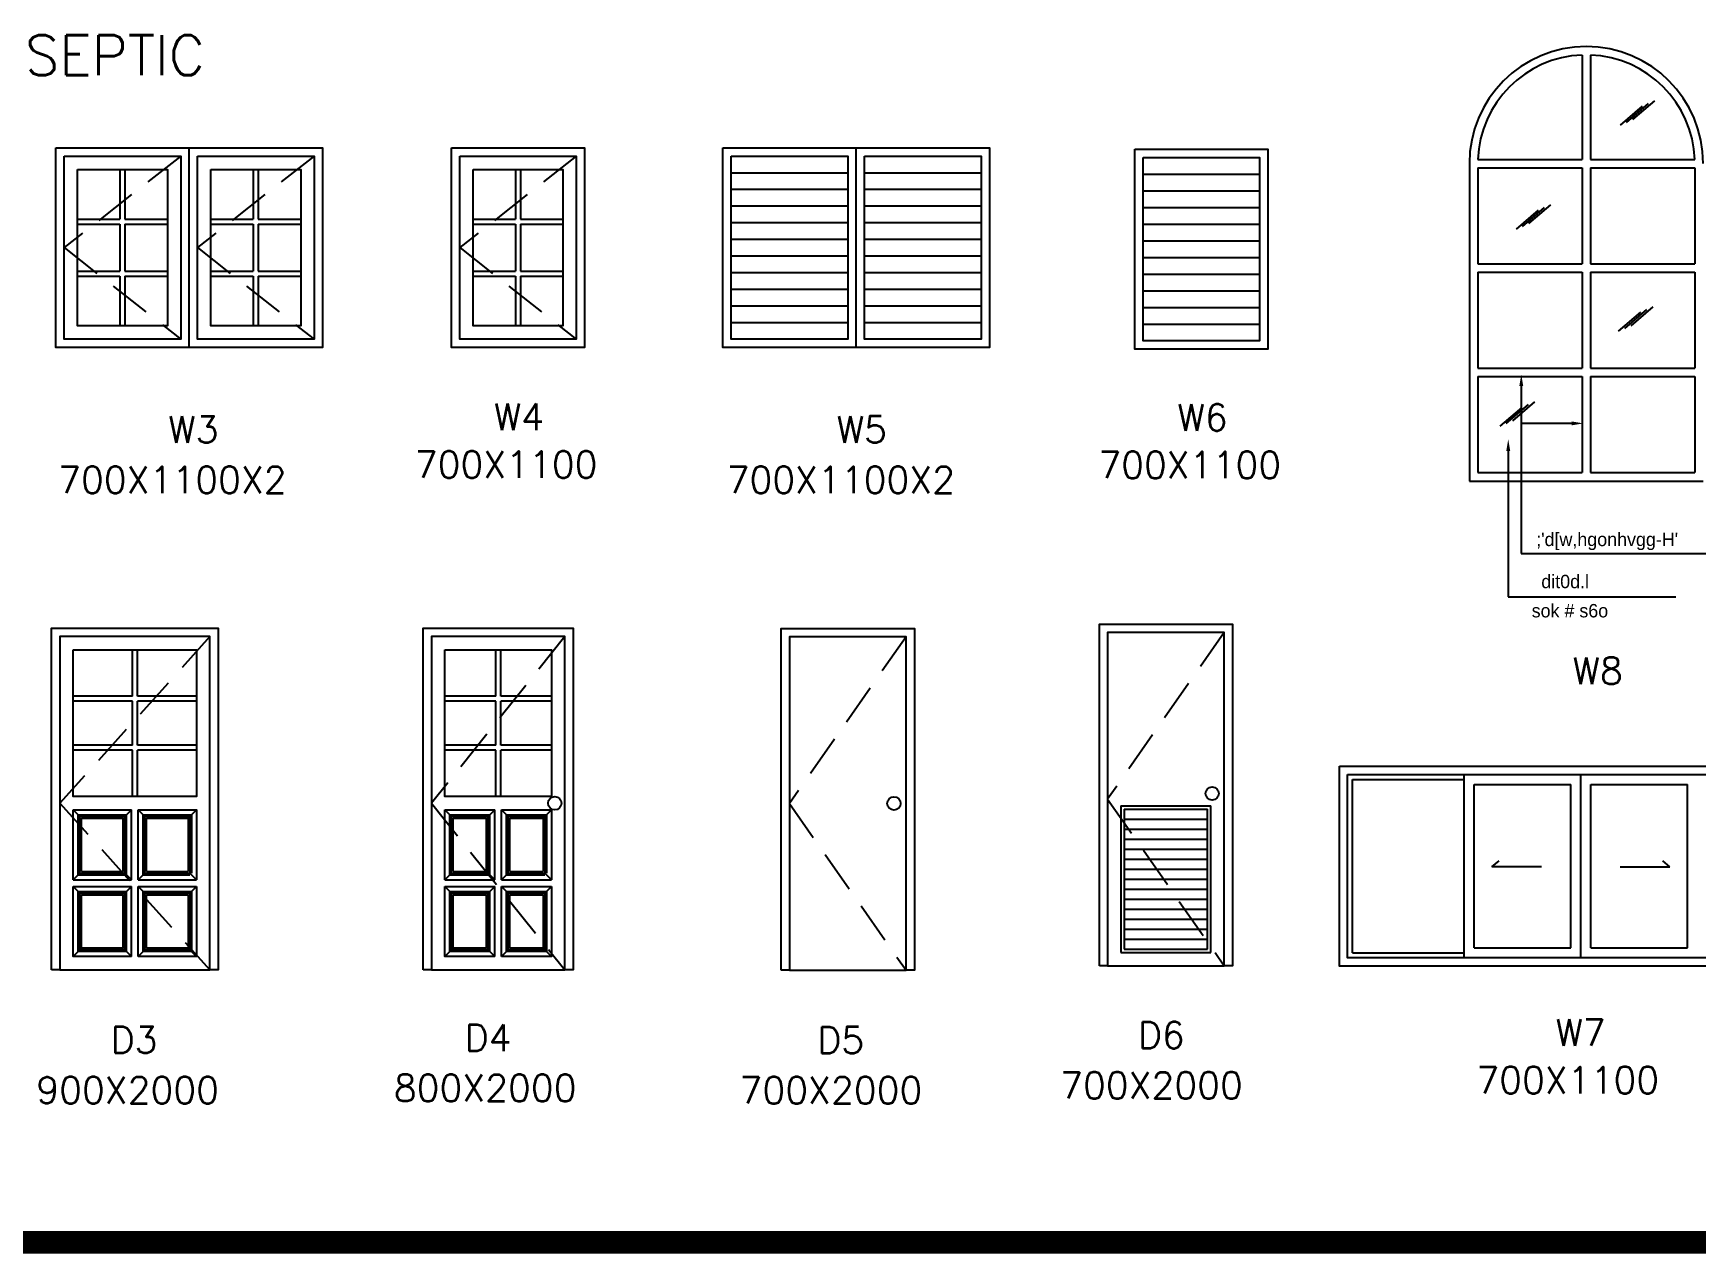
# Model space of a CAD drawing. Header units: inches. Extents: x -2548 to -2391, y 2200 to 2352.
# Drawn here: x -2462.91 to -2452.93, y 2314.17 to 2321.49 of the extents above; entities that cross this region are included whole.
import ezdxf

# ---------------------------------------------------------------- set-up
doc = ezdxf.new("R2010")
doc.units = ezdxf.units.IN
doc.header["$MEASUREMENT"] = 0
doc.linetypes.add('HIDDEN', pattern=[0.375, 0.25, -0.125])
for name, color, linetype in [('1', 7, 'Continuous'), ('19', 4, 'Continuous'), ('2', 2, 'Continuous'), ('3', 3, 'Continuous'), ('DOOR', 9, 'Continuous'), ('LIS', 151, 'Continuous'), ('WALL', 4, 'Continuous')]:
    doc.layers.add(name, color=color, linetype=linetype)
doc.styles.add('GGG', font='THAICU.shx', dxfattribs={"height": 80})
doc.styles.add('ROMANS', font='romans', dxfattribs={"height": 0.1})

msp = doc.modelspace()

# ---------------------------------------------------------------- linework, layer by layer
at = {"layer": '1'}
for p, q in [((-2461.97292, 2319.60813), (-2461.97292, 2320.80813)), ((-2457.96899, 2319.60813), (-2457.96899, 2320.80813)), ((-2462.38792, 2320.67813), (-2462.38792, 2320.37979)), ((-2462.35792, 2320.67813), (-2462.35792, 2320.37979)), ((-2461.58792, 2320.67813), (-2461.58792, 2320.37979)), ((-2461.55792, 2320.67813), (-2461.55792, 2320.37979)), ((-2460.01337, 2320.67813), (-2460.01337, 2320.37979)), ((-2459.98337, 2320.67813), (-2459.98337, 2320.37979)), ((-2462.64292, 2320.37979), (-2462.38792, 2320.37979)), ((-2462.35792, 2320.37979), (-2462.10292, 2320.37979)), ((-2461.84292, 2320.37979), (-2461.58792, 2320.37979)), ((-2461.55792, 2320.37979), (-2461.30292, 2320.37979)), ((-2460.26837, 2320.37979), (-2460.01337, 2320.37979)), ((-2459.98337, 2320.37979), (-2459.72837, 2320.37979)), ((-2462.64292, 2320.34979), (-2462.38792, 2320.34979)), ((-2462.38792, 2320.34979), (-2462.38792, 2320.06646)), ((-2462.35792, 2320.34979), (-2462.10292, 2320.34979)), ((-2462.35792, 2320.34979), (-2462.35792, 2320.06646)), ((-2461.84292, 2320.34979), (-2461.58792, 2320.34979)), ((-2461.58792, 2320.34979), (-2461.58792, 2320.06646)), ((-2461.55792, 2320.34979), (-2461.55792, 2320.06646)), ((-2461.55792, 2320.34979), (-2461.30292, 2320.34979)), ((-2460.26837, 2320.34979), (-2460.01337, 2320.34979)), ((-2460.01337, 2320.34979), (-2460.01337, 2320.06646)), ((-2459.98337, 2320.34979), (-2459.98337, 2320.06646)), ((-2459.98337, 2320.34979), (-2459.72837, 2320.34979)), ((-2462.64292, 2320.06646), (-2462.38792, 2320.06646)), ((-2462.64292, 2320.03646), (-2462.38792, 2320.03646)), ((-2462.38792, 2320.03646), (-2462.38792, 2319.73813)), ((-2462.35792, 2320.06646), (-2462.10292, 2320.06646)), ((-2462.35792, 2320.03646), (-2462.10292, 2320.03646)), ((-2462.35792, 2320.03646), (-2462.35792, 2319.73813)), ((-2461.84292, 2320.06646), (-2461.58792, 2320.06646)), ((-2461.84292, 2320.03646), (-2461.58792, 2320.03646)), ((-2461.58792, 2320.03646), (-2461.58792, 2319.73813)), ((-2461.55792, 2320.06646), (-2461.30292, 2320.06646)), ((-2461.55792, 2320.03646), (-2461.55792, 2319.73813)), ((-2461.55792, 2320.03646), (-2461.30292, 2320.03646)), ((-2460.26837, 2320.06646), (-2460.01337, 2320.06646)), ((-2460.26837, 2320.03646), (-2460.01337, 2320.03646)), ((-2460.01337, 2320.03646), (-2460.01337, 2319.73813)), ((-2459.98337, 2320.06646), (-2459.72837, 2320.06646)), ((-2459.98337, 2320.03646), (-2459.98337, 2319.73813)), ((-2459.98337, 2320.03646), (-2459.72837, 2320.03646)), ((-2462.31302, 2317.51515), (-2462.31302, 2317.79349)), ((-2462.28302, 2317.51515), (-2462.28302, 2317.79349)), ((-2460.13241, 2317.51515), (-2460.13241, 2317.79349)), ((-2460.10241, 2317.51515), (-2460.10241, 2317.79349)), ((-2462.31302, 2317.51515), (-2462.66802, 2317.51515)), ((-2462.31302, 2317.48515), (-2462.66802, 2317.48515)), ((-2462.31302, 2317.22182), (-2462.31302, 2317.48515)), ((-2461.92802, 2317.51515), (-2462.28302, 2317.51515)), ((-2461.92802, 2317.48515), (-2462.28302, 2317.48515)), ((-2462.28302, 2317.22182), (-2462.28302, 2317.48515)), ((-2460.13241, 2317.51515), (-2460.43741, 2317.51515)), ((-2460.13241, 2317.48515), (-2460.43741, 2317.48515)), ((-2460.13241, 2317.22182), (-2460.13241, 2317.48515)), ((-2459.79741, 2317.51515), (-2460.10241, 2317.51515)), ((-2459.79741, 2317.48515), (-2460.10241, 2317.48515)), ((-2460.10241, 2317.22182), (-2460.10241, 2317.48515)), ((-2462.31302, 2317.22182), (-2462.66802, 2317.22182)), ((-2462.31302, 2317.19182), (-2462.66802, 2317.19182)), ((-2462.31302, 2316.91349), (-2462.31302, 2317.19182)), ((-2461.92802, 2317.22182), (-2462.28302, 2317.22182)), ((-2461.92802, 2317.19182), (-2462.28302, 2317.19182)), ((-2462.28302, 2316.91349), (-2462.28302, 2317.19182)), ((-2460.13241, 2317.22182), (-2460.43741, 2317.22182)), ((-2460.13241, 2317.19182), (-2460.43741, 2317.19182)), ((-2460.13241, 2316.91349), (-2460.13241, 2317.19182)), ((-2459.79741, 2317.22182), (-2460.10241, 2317.22182)), ((-2459.79741, 2317.19182), (-2460.10241, 2317.19182)), ((-2460.10241, 2316.91349), (-2460.10241, 2317.19182)), ((-2454.98835, 2317.01628), (-2454.31835, 2317.01628)), ((-2454.98835, 2315.97628), (-2454.98835, 2317.01628)), ((-2454.31835, 2315.94628), (-2454.31835, 2317.04628)), ((-2454.25835, 2316.00628), (-2454.25835, 2316.98628)), ((-2454.25835, 2316.98628), (-2453.67835, 2316.98628)), ((-2453.67835, 2316.00628), (-2453.67835, 2316.98628)), ((-2453.61835, 2315.94628), (-2453.61835, 2317.04628)), ((-2453.55835, 2316.00628), (-2453.55835, 2316.98628)), ((-2453.55835, 2316.98628), (-2452.97835, 2316.98628)), ((-2452.97835, 2316.00628), (-2452.97835, 2316.98628)), ((-2462.66802, 2316.83349), (-2462.62802, 2316.79349)), ((-2462.36802, 2316.46349), (-2462.36802, 2316.78349)), ((-2462.31802, 2316.83349), (-2462.35802, 2316.79349)), ((-2462.35802, 2316.45349), (-2462.35802, 2316.79349)), ((-2462.34802, 2316.44349), (-2462.34802, 2316.80349)), ((-2462.31802, 2316.41349), (-2462.31802, 2316.83349)), ((-2462.27802, 2316.41349), (-2462.27802, 2316.83349)), ((-2462.27802, 2316.83349), (-2462.23802, 2316.79349)), ((-2462.24802, 2316.44349), (-2462.24802, 2316.80349)), ((-2462.23802, 2316.45349), (-2462.23802, 2316.79349)), ((-2462.22802, 2316.46349), (-2462.22802, 2316.78349)), ((-2461.92802, 2316.83349), (-2461.96802, 2316.79349)), ((-2460.43741, 2316.83349), (-2460.39741, 2316.79349)), ((-2460.18741, 2316.46349), (-2460.18741, 2316.78349)), ((-2460.13741, 2316.83349), (-2460.17741, 2316.79349)), ((-2460.17741, 2316.45349), (-2460.17741, 2316.79349)), ((-2460.16741, 2316.44349), (-2460.16741, 2316.80349)), ((-2460.13741, 2316.41349), (-2460.13741, 2316.83349)), ((-2460.09741, 2316.83349), (-2460.05741, 2316.79349)), ((-2460.09741, 2316.41349), (-2460.09741, 2316.83349)), ((-2460.06741, 2316.44349), (-2460.06741, 2316.80349)), ((-2460.05741, 2316.45349), (-2460.05741, 2316.79349)), ((-2460.04741, 2316.46349), (-2460.04741, 2316.78349)), ((-2459.79741, 2316.83349), (-2459.83741, 2316.79349)), ((-2456.35897, 2316.77848), (-2455.85897, 2316.77848)), ((-2456.35897, 2316.71848), (-2455.85897, 2316.71848)), ((-2456.35897, 2316.65848), (-2455.85897, 2316.65848)), ((-2456.35897, 2316.59848), (-2455.85897, 2316.59848)), ((-2456.35897, 2316.53848), (-2455.85897, 2316.53848)), ((-2454.15311, 2316.49123), (-2454.10939, 2316.52674)), ((-2453.85411, 2316.49123), (-2454.15311, 2316.49123)), ((-2453.38258, 2316.49123), (-2453.08358, 2316.49123)), ((-2453.08358, 2316.49123), (-2453.1273, 2316.52674)), ((-2462.66802, 2316.41349), (-2462.62802, 2316.45349)), ((-2462.66802, 2316.41349), (-2462.31802, 2316.41349)), ((-2462.63802, 2316.44349), (-2462.34802, 2316.44349)), ((-2462.62802, 2316.45349), (-2462.35802, 2316.45349)), ((-2462.61802, 2316.46349), (-2462.36802, 2316.46349)), ((-2462.31802, 2316.41349), (-2462.35802, 2316.45349)), ((-2462.27802, 2316.41349), (-2462.23802, 2316.45349)), ((-2462.27802, 2316.41349), (-2461.92802, 2316.41349)), ((-2462.24802, 2316.44349), (-2461.96802, 2316.44349)), ((-2462.23802, 2316.45349), (-2461.96802, 2316.45349)), ((-2462.22802, 2316.46349), (-2461.97802, 2316.46349)), ((-2461.92802, 2316.41349), (-2461.96802, 2316.45349)), ((-2460.43741, 2316.41349), (-2460.39741, 2316.45349)), ((-2460.43741, 2316.41349), (-2460.13741, 2316.41349)), ((-2460.40741, 2316.44349), (-2460.16741, 2316.44349)), ((-2460.39741, 2316.45349), (-2460.17741, 2316.45349)), ((-2460.38741, 2316.46349), (-2460.18741, 2316.46349)), ((-2460.13741, 2316.41349), (-2460.17741, 2316.45349)), ((-2460.09741, 2316.41349), (-2460.05741, 2316.45349)), ((-2460.09741, 2316.41349), (-2459.79741, 2316.41349)), ((-2460.06741, 2316.44349), (-2459.83741, 2316.44349)), ((-2460.05741, 2316.45349), (-2459.83741, 2316.45349)), ((-2460.04741, 2316.46349), (-2459.84741, 2316.46349)), ((-2459.79741, 2316.41349), (-2459.83741, 2316.45349)), ((-2456.35897, 2316.47848), (-2455.85897, 2316.47848)), ((-2456.35897, 2316.41848), (-2455.85897, 2316.41848)), ((-2462.66802, 2316.37349), (-2462.62802, 2316.33349)), ((-2462.66802, 2316.37349), (-2462.31802, 2316.37349)), ((-2462.63802, 2316.34349), (-2462.34802, 2316.34349)), ((-2462.62802, 2316.33349), (-2462.35802, 2316.33349)), ((-2462.61802, 2316.32349), (-2462.36802, 2316.32349)), ((-2462.36802, 2316.00349), (-2462.36802, 2316.32349)), ((-2462.31802, 2316.37349), (-2462.35802, 2316.33349)), ((-2462.35802, 2315.99349), (-2462.35802, 2316.33349)), ((-2462.34802, 2315.98349), (-2462.34802, 2316.34349)), ((-2462.31802, 2315.95349), (-2462.31802, 2316.37349)), ((-2462.27802, 2316.37349), (-2461.92802, 2316.37349)), ((-2462.27802, 2315.95349), (-2462.27802, 2316.37349)), ((-2462.27802, 2316.37349), (-2462.23802, 2316.33349)), ((-2462.24802, 2316.34349), (-2461.95802, 2316.34349)), ((-2462.24802, 2315.98349), (-2462.24802, 2316.34349)), ((-2462.23802, 2316.33349), (-2461.96802, 2316.33349)), ((-2462.23802, 2315.99349), (-2462.23802, 2316.33349)), ((-2462.22802, 2316.32349), (-2461.97802, 2316.32349)), ((-2462.22802, 2316.00349), (-2462.22802, 2316.32349)), ((-2461.92802, 2316.37349), (-2461.96802, 2316.33349)), ((-2460.43741, 2316.37349), (-2460.13741, 2316.37349)), ((-2460.43741, 2316.37349), (-2460.39741, 2316.33349)), ((-2460.40741, 2316.34349), (-2460.16741, 2316.34349)), ((-2460.39741, 2316.33349), (-2460.17741, 2316.33349)), ((-2460.38741, 2316.32349), (-2460.18741, 2316.32349)), ((-2460.18741, 2316.00349), (-2460.18741, 2316.32349)), ((-2460.13741, 2316.37349), (-2460.17741, 2316.33349)), ((-2460.17741, 2315.99349), (-2460.17741, 2316.33349)), ((-2460.16741, 2315.98349), (-2460.16741, 2316.34349)), ((-2460.13741, 2315.95349), (-2460.13741, 2316.37349)), ((-2460.09741, 2316.37349), (-2460.05741, 2316.33349)), ((-2460.09741, 2316.37349), (-2459.79741, 2316.37349)), ((-2460.09741, 2315.95349), (-2460.09741, 2316.37349)), ((-2460.06741, 2316.34349), (-2459.82741, 2316.34349)), ((-2460.06741, 2315.98349), (-2460.06741, 2316.34349)), ((-2460.05741, 2315.99349), (-2460.05741, 2316.33349)), ((-2460.05741, 2316.33349), (-2459.83741, 2316.33349)), ((-2460.04741, 2316.00349), (-2460.04741, 2316.32349)), ((-2460.04741, 2316.32349), (-2459.84741, 2316.32349)), ((-2459.79741, 2316.37349), (-2459.83741, 2316.33349)), ((-2456.35897, 2316.35848), (-2455.85897, 2316.35848)), ((-2456.35897, 2316.29848), (-2455.85897, 2316.29848)), ((-2456.35897, 2316.23848), (-2455.85897, 2316.23848)), ((-2456.35897, 2316.17848), (-2455.85897, 2316.17848)), ((-2456.35897, 2316.11848), (-2455.85897, 2316.11848)), ((-2462.66802, 2315.95349), (-2462.62802, 2315.99349)), ((-2462.31802, 2315.95349), (-2462.35802, 2315.99349)), ((-2462.27802, 2315.95349), (-2462.23802, 2315.99349)), ((-2461.92802, 2315.95349), (-2461.96802, 2315.99349)), ((-2460.43741, 2315.95349), (-2460.39741, 2315.99349)), ((-2460.13741, 2315.95349), (-2460.17741, 2315.99349)), ((-2460.09741, 2315.95349), (-2460.05741, 2315.99349)), ((-2459.79741, 2315.95349), (-2459.83741, 2315.99349)), ((-2456.35897, 2316.05848), (-2455.85897, 2316.05848)), ((-2456.35897, 2315.99848), (-2455.85897, 2315.99848)), ((-2454.25835, 2316.00628), (-2453.67835, 2316.00628)), ((-2453.55835, 2316.00628), (-2452.97835, 2316.00628)), ((-2456.45897, 2315.89848), (-2455.75897, 2315.89848)), ((-2456.37897, 2315.97848), (-2455.83897, 2315.97848)), ((-2454.98835, 2315.97628), (-2454.31835, 2315.97628)), ((-2462.74802, 2315.87349), (-2461.84802, 2315.87349)), ((-2460.51741, 2315.87349), (-2459.71741, 2315.87349)), ((-2458.36914, 2315.8721), (-2457.66914, 2315.8721))]:
    msp.add_line(p, q, dxfattribs=at)
at = {"layer": '1', "linetype": 'HIDDEN'}
for points in [[(-2462.02292, 2320.75813), (-2462.72292, 2320.20813), (-2462.02292, 2319.65813)], [(-2461.22292, 2320.75813), (-2461.92292, 2320.20813), (-2461.22292, 2319.65813)], [(-2459.64837, 2320.75813), (-2460.34837, 2320.20813), (-2459.64837, 2319.65813)], [(-2455.75897, 2317.89848), (-2456.45897, 2316.89848), (-2455.75897, 2315.89848)], [(-2461.84802, 2317.87349), (-2462.74802, 2316.87349), (-2461.84802, 2315.87349)], [(-2459.71741, 2317.87349), (-2460.51741, 2316.87349), (-2459.71741, 2315.87349)], [(-2457.66914, 2317.8721), (-2458.36914, 2316.8721), (-2457.66914, 2315.8721)]]:
    msp.add_lwpolyline(points, dxfattribs=at)
at = {"layer": '1'}
for points in [[(-2462.64292, 2320.67813), (-2462.10292, 2320.67813), (-2462.10292, 2319.73813), (-2462.64292, 2319.73813)], [(-2461.84292, 2320.67813), (-2461.30292, 2320.67813), (-2461.30292, 2319.73813), (-2461.84292, 2319.73813)], [(-2460.26837, 2320.67813), (-2459.72837, 2320.67813), (-2459.72837, 2319.73813), (-2460.26837, 2319.73813)], [(-2462.66802, 2317.79349), (-2461.92802, 2317.79349), (-2461.92802, 2316.91349), (-2462.66802, 2316.91349)], [(-2460.43741, 2317.79349), (-2459.79741, 2317.79349), (-2459.79741, 2316.91349), (-2460.43741, 2316.91349)]]:
    msp.add_lwpolyline(points, close=True, dxfattribs=at)
for points in [[(-2458.71899, 2320.65813), (-2458.01899, 2320.65813)], [(-2457.91899, 2320.65813), (-2457.21899, 2320.65813)], [(-2456.24683, 2320.64917), (-2455.54683, 2320.64917)], [(-2458.71899, 2320.55813), (-2458.01899, 2320.55813)], [(-2457.91899, 2320.55813), (-2457.21899, 2320.55813)], [(-2456.24683, 2320.54917), (-2455.54683, 2320.54917)], [(-2458.71899, 2320.45813), (-2458.01899, 2320.45813)], [(-2457.91899, 2320.45813), (-2457.21899, 2320.45813)], [(-2456.24683, 2320.44917), (-2455.54683, 2320.44917)], [(-2458.71899, 2320.35813), (-2458.01899, 2320.35813)], [(-2457.91899, 2320.35813), (-2457.21899, 2320.35813)], [(-2456.24683, 2320.34917), (-2455.54683, 2320.34917)], [(-2458.71899, 2320.25813), (-2458.01899, 2320.25813)], [(-2457.91899, 2320.25813), (-2457.21899, 2320.25813)], [(-2456.24683, 2320.24917), (-2455.54683, 2320.24917)], [(-2458.71899, 2320.15813), (-2458.01899, 2320.15813)], [(-2457.91899, 2320.15813), (-2457.21899, 2320.15813)], [(-2456.24683, 2320.14917), (-2455.54683, 2320.14917)], [(-2458.71899, 2320.05813), (-2458.01899, 2320.05813)], [(-2457.91899, 2320.05813), (-2457.21899, 2320.05813)], [(-2456.24683, 2320.04917), (-2455.54683, 2320.04917)], [(-2458.71899, 2319.95813), (-2458.01899, 2319.95813)], [(-2457.91899, 2319.95813), (-2457.21899, 2319.95813)], [(-2456.24683, 2319.94917), (-2455.54683, 2319.94917)], [(-2458.71899, 2319.85813), (-2458.01899, 2319.85813)], [(-2457.91899, 2319.85813), (-2457.21899, 2319.85813)], [(-2456.24683, 2319.84917), (-2455.54683, 2319.84917)], [(-2458.71899, 2319.75813), (-2458.01899, 2319.75813)], [(-2457.91899, 2319.75813), (-2457.21899, 2319.75813)], [(-2456.24683, 2319.74917), (-2455.54683, 2319.74917)], [(-2462.66802, 2316.41349), (-2462.66802, 2316.83349)], [(-2462.66802, 2316.83349), (-2462.31802, 2316.83349)], [(-2462.63802, 2316.44349), (-2462.63802, 2316.80349)], [(-2462.63802, 2316.80349), (-2462.34802, 2316.80349)], [(-2462.62802, 2316.45349), (-2462.62802, 2316.79349)], [(-2462.62802, 2316.79349), (-2462.35802, 2316.79349)], [(-2462.61802, 2316.46349), (-2462.61802, 2316.78349)], [(-2462.61802, 2316.78349), (-2462.36802, 2316.78349)], [(-2462.27802, 2316.83349), (-2461.92802, 2316.83349), (-2461.92802, 2316.41349)], [(-2462.24802, 2316.80349), (-2461.95802, 2316.80349), (-2461.95802, 2316.45349)], [(-2462.23802, 2316.79349), (-2461.96802, 2316.79349), (-2461.96802, 2316.45349)], [(-2462.22802, 2316.78349), (-2461.97802, 2316.78349), (-2461.97802, 2316.46349)], [(-2460.43741, 2316.83349), (-2460.13741, 2316.83349)], [(-2460.43741, 2316.41349), (-2460.43741, 2316.83349)], [(-2460.40741, 2316.80349), (-2460.16741, 2316.80349)], [(-2460.40741, 2316.44349), (-2460.40741, 2316.80349)], [(-2460.39741, 2316.79349), (-2460.17741, 2316.79349)], [(-2460.39741, 2316.45349), (-2460.39741, 2316.79349)], [(-2460.38741, 2316.78349), (-2460.18741, 2316.78349)], [(-2460.38741, 2316.46349), (-2460.38741, 2316.78349)], [(-2460.09741, 2316.83349), (-2459.79741, 2316.83349), (-2459.79741, 2316.41349)], [(-2460.06741, 2316.80349), (-2459.82741, 2316.80349), (-2459.82741, 2316.45349)], [(-2460.05741, 2316.79349), (-2459.83741, 2316.79349), (-2459.83741, 2316.45349)], [(-2460.04741, 2316.78349), (-2459.84741, 2316.78349), (-2459.84741, 2316.46349)], [(-2456.37897, 2316.85848), (-2455.83897, 2316.85848)], [(-2456.37897, 2316.85848), (-2456.37897, 2315.97848)], [(-2456.35897, 2316.83848), (-2455.85897, 2316.83848)], [(-2456.35897, 2316.83848), (-2456.35897, 2315.99848)], [(-2455.85897, 2315.99848), (-2455.85897, 2316.83848)], [(-2455.83897, 2315.97848), (-2455.83897, 2316.85848)], [(-2462.31802, 2315.95349), (-2462.66802, 2315.95349), (-2462.66802, 2316.37349)], [(-2462.34802, 2315.98349), (-2462.63802, 2315.98349), (-2462.63802, 2316.34349)], [(-2462.35802, 2315.99349), (-2462.62802, 2315.99349), (-2462.62802, 2316.33349)], [(-2462.36802, 2316.00349), (-2462.61802, 2316.00349), (-2462.61802, 2316.32349)], [(-2461.92802, 2316.37349), (-2461.92802, 2315.95349), (-2462.27802, 2315.95349)], [(-2461.95802, 2316.34349), (-2461.95802, 2315.98349), (-2462.24802, 2315.98349)], [(-2461.96802, 2316.33349), (-2461.96802, 2315.99349), (-2462.23802, 2315.99349)], [(-2461.97802, 2316.32349), (-2461.97802, 2316.00349), (-2462.22802, 2316.00349)], [(-2460.13741, 2315.95349), (-2460.43741, 2315.95349), (-2460.43741, 2316.37349)], [(-2460.16741, 2315.98349), (-2460.40741, 2315.98349), (-2460.40741, 2316.34349)], [(-2460.17741, 2315.99349), (-2460.39741, 2315.99349), (-2460.39741, 2316.33349)], [(-2460.18741, 2316.00349), (-2460.38741, 2316.00349), (-2460.38741, 2316.32349)], [(-2459.79741, 2316.37349), (-2459.79741, 2315.95349), (-2460.09741, 2315.95349)], [(-2459.82741, 2316.34349), (-2459.82741, 2315.98349), (-2460.06741, 2315.98349)], [(-2459.83741, 2316.33349), (-2459.83741, 2315.99349), (-2460.05741, 2315.99349)], [(-2459.84741, 2316.32349), (-2459.84741, 2316.00349), (-2460.04741, 2316.00349)]]:
    msp.add_lwpolyline(points, dxfattribs=at)
at = {"layer": '2'}
for points in [[(-2462.77292, 2320.80813), (-2461.17292, 2320.80813), (-2461.17292, 2319.60813), (-2462.77292, 2319.60813)], [(-2460.39837, 2320.80813), (-2459.59837, 2320.80813), (-2459.59837, 2319.60813), (-2460.39837, 2319.60813)], [(-2458.76899, 2320.80813), (-2457.16899, 2320.80813), (-2457.16899, 2319.60813), (-2458.76899, 2319.60813)], [(-2456.29683, 2320.79917), (-2455.49683, 2320.79917), (-2455.49683, 2319.59917), (-2456.29683, 2319.59917)], [(-2462.72292, 2320.75813), (-2462.02292, 2320.75813), (-2462.02292, 2319.65813), (-2462.72292, 2319.65813)], [(-2461.92292, 2320.75813), (-2461.22292, 2320.75813), (-2461.22292, 2319.65813), (-2461.92292, 2319.65813)], [(-2460.34837, 2320.75813), (-2459.64837, 2320.75813), (-2459.64837, 2319.65813), (-2460.34837, 2319.65813)], [(-2458.71899, 2320.75813), (-2458.01899, 2320.75813), (-2458.01899, 2319.65813), (-2458.71899, 2319.65813)], [(-2457.91899, 2320.75813), (-2457.21899, 2320.75813), (-2457.21899, 2319.65813), (-2457.91899, 2319.65813)], [(-2456.24683, 2320.74917), (-2455.54683, 2320.74917), (-2455.54683, 2319.64917), (-2456.24683, 2319.64917)], [(-2462.79802, 2315.87349), (-2462.79802, 2317.92349), (-2461.79802, 2317.92349), (-2461.79802, 2315.87349), (-2461.84802, 2315.87349), (-2461.84802, 2317.87349), (-2462.74802, 2317.87349), (-2462.74802, 2315.87349)], [(-2460.56741, 2315.87349), (-2460.56741, 2317.92349), (-2459.66741, 2317.92349), (-2459.66741, 2315.87349), (-2459.71741, 2315.87349), (-2459.71741, 2317.87349), (-2460.51741, 2317.87349), (-2460.51741, 2315.87349)], [(-2458.41914, 2315.8721), (-2458.41914, 2317.9221), (-2457.61914, 2317.9221), (-2457.61914, 2315.8721), (-2457.66914, 2315.8721), (-2457.66914, 2317.8721), (-2458.36914, 2317.8721), (-2458.36914, 2315.8721)], [(-2456.50897, 2315.89848), (-2456.50897, 2317.94848), (-2455.70897, 2317.94848), (-2455.70897, 2315.89848), (-2455.75897, 2315.89848), (-2455.75897, 2317.89848), (-2456.45897, 2317.89848), (-2456.45897, 2315.89848)], [(-2455.06835, 2317.09628), (-2452.16835, 2317.09628), (-2452.16835, 2315.89628), (-2455.06835, 2315.89628)], [(-2455.01835, 2317.04628), (-2452.21835, 2317.04628), (-2452.21835, 2315.94628), (-2455.01835, 2315.94628)]]:
    msp.add_lwpolyline(points, close=True, dxfattribs=at)
at = {"layer": '3'}
for centre in [(-2459.77773, 2316.87349), (-2457.74171, 2316.8721), (-2455.83155, 2316.93189)]:
    msp.add_circle(centre, 0.04, dxfattribs=at)
at = {"layer": 'DOOR', "color": 8}
for p, q in [((-2453.97629, 2319.37795), (-2453.97629, 2318.37278)), ((-2453.67334, 2319.15329), (-2453.97629, 2319.15329)), ((-2454.05439, 2318.9877), (-2454.05439, 2318.11261)), ((-2453.97629, 2318.37278), (-2452.61387, 2318.37278)), ((-2454.05439, 2318.11261), (-2453.04776, 2318.11261))]:
    msp.add_line(p, q, dxfattribs=at)
for points in [[(-2453.34455, 2320.96015), (-2453.21193, 2321.07376)], [(-2453.30635, 2320.97652), (-2453.17373, 2321.09012)], [(-2453.38138, 2320.94379), (-2453.24876, 2321.0574)], [(-2454.00587, 2320.31969), (-2453.87326, 2320.43329)], [(-2453.96904, 2320.33605), (-2453.83642, 2320.44966)], [(-2453.93084, 2320.35241), (-2453.79822, 2320.46602)], [(-2453.39215, 2319.70635), (-2453.25953, 2319.81995)], [(-2453.35531, 2319.72271), (-2453.2227, 2319.83632)], [(-2453.31711, 2319.73908), (-2453.1845, 2319.85268)], [(-2454.02774, 2319.16878), (-2453.89513, 2319.28238)], [(-2454.10278, 2319.13606), (-2453.97016, 2319.24966)], [(-2454.06594, 2319.15242), (-2453.93333, 2319.26602)]]:
    msp.add_lwpolyline(points, dxfattribs=at)
for points in [[(-2453.98799, 2319.37795), (-2453.96459, 2319.37795), (-2453.97629, 2319.44815)], [(-2453.67334, 2319.16499), (-2453.67334, 2319.14159), (-2453.60314, 2319.15329)], [(-2454.06609, 2318.9877), (-2454.04269, 2318.9877), (-2454.05439, 2319.05789)]]:
    msp.add_solid(points, dxfattribs=at)
at = {"layer": 'LIS', "color": 8, "const_width": 0.06859}
for points in [[(-2472.5754, 2351.85742), (-2418.46104, 2351.85742), (-2418.46104, 2314.20371), (-2472.5754, 2314.20371)], [(-2472.50681, 2351.78884), (-2418.52963, 2351.78884), (-2418.52963, 2314.27229), (-2472.50681, 2314.27229)]]:
    msp.add_lwpolyline(points, close=True, dxfattribs=at)
at = {"layer": 'WALL', "color": 2}
for points in [[(-2453.61099, 2321.36409), (-2453.61099, 2320.73783)], [(-2453.56085, 2321.36409), (-2453.56085, 2320.73783)], [(-2454.28788, 2320.71276), (-2454.28788, 2318.80744)], [(-2454.23774, 2320.73783), (-2453.61099, 2320.73783)], [(-2454.23774, 2320.68769), (-2453.61099, 2320.68769)], [(-2454.23774, 2320.68769), (-2454.23774, 2320.11108)], [(-2453.61099, 2320.68769), (-2453.61099, 2320.11108)], [(-2453.56085, 2320.73783), (-2452.9341, 2320.73783)], [(-2453.56085, 2320.68769), (-2452.9341, 2320.68769)], [(-2453.56085, 2320.68769), (-2453.56085, 2320.11108)], [(-2452.9341, 2320.68769), (-2452.9341, 2320.11108)], [(-2454.23774, 2320.11108), (-2453.61099, 2320.11108)], [(-2453.56085, 2320.11108), (-2452.9341, 2320.11108)], [(-2454.23774, 2320.06094), (-2453.61099, 2320.06094)], [(-2454.23774, 2320.06094), (-2454.23774, 2319.48433)], [(-2453.61099, 2320.06094), (-2453.61099, 2319.48433)], [(-2453.56085, 2320.06094), (-2453.56085, 2319.48433)], [(-2453.56085, 2320.06094), (-2452.9341, 2320.06094)], [(-2452.9341, 2320.06094), (-2452.9341, 2319.48433)], [(-2454.23774, 2319.48433), (-2453.61099, 2319.48433)], [(-2453.56085, 2319.48433), (-2452.9341, 2319.48433)], [(-2454.23774, 2319.43419), (-2454.23774, 2318.85758)], [(-2454.23774, 2319.43419), (-2453.61099, 2319.43419)], [(-2453.61099, 2319.43419), (-2453.61099, 2318.85758)], [(-2453.56085, 2319.43419), (-2453.56085, 2318.85758)], [(-2453.56085, 2319.43419), (-2452.9341, 2319.43419)], [(-2452.9341, 2319.43419), (-2452.9341, 2318.85758)], [(-2454.28788, 2318.80744), (-2452.88396, 2318.80744)], [(-2454.23774, 2318.85758), (-2453.61099, 2318.85758)], [(-2453.56085, 2318.85758), (-2452.9341, 2318.85758)]]:
    msp.add_lwpolyline(points, dxfattribs=at)
for radius, start, end in [(0.70196, 0, 180), (0.65182, 92.204228, 177.795772), (0.65182, 2.204228, 87.795772)]:
    msp.add_arc((-2453.58592, 2320.71276), radius, start, end, dxfattribs=at)

# ---------------------------------------------------------------- texts
at = {"layer": '19', "color": 3, "style": 'ROMANS'}
for s, height, p in [('SEPTIC', 0.24, (-2462.95825, 2321.2428)), ('W3', 0.16, (-2462.09816, 2319.03628)), ('W4', 0.16, (-2460.14394, 2319.11204)), ('W5', 0.16, (-2458.0859, 2319.03628)), ('W6', 0.16, (-2456.04055, 2319.10922)), ('700X1100', 0.16, (-2460.61824, 2318.82659)), ('700X1100', 0.16, (-2456.51485, 2318.82377)), ('700X1100X2', 0.16, (-2462.75867, 2318.73472)), ('700X1100X2', 0.16, (-2458.74641, 2318.73472)), ('W8', 0.16, (-2453.66868, 2317.58867)), ('D3', 0.16, (-2462.44395, 2315.37312)), ('D4', 0.16, (-2460.31842, 2315.38616)), ('D5', 0.16, (-2458.20202, 2315.37201)), ('D6', 0.16, (-2456.27803, 2315.4018)), ('W7', 0.16, (-2453.77151, 2315.41754)), ('700X1100', 0.16, (-2454.2458, 2315.13209)), ('900X2000', 0.16, (-2462.88992, 2315.07156)), ('800X2000', 0.16, (-2460.74389, 2315.0846)), ('700X2000', 0.16, (-2458.66849, 2315.07045)), ('700X2000', 0.16, (-2456.7445, 2315.10025))]:
    msp.add_text(s, height=height, dxfattribs=at).set_placement(p)
at = {"layer": 'DOOR', "color": 2, "style": 'GGG'}
for s, height, p in [(";'d[w,hgonhvgg-H'", 0.0802239, (-2453.88667, 2318.41683)), ('dit0d.l ', 0.080224, (-2453.85594, 2318.16423)), (' sok # s6o', 0.080224, (-2453.94365, 2317.98891))]:
    msp.add_text(s, height=height, dxfattribs=at).set_placement(p)

doc.saveas('drawing.dxf')
